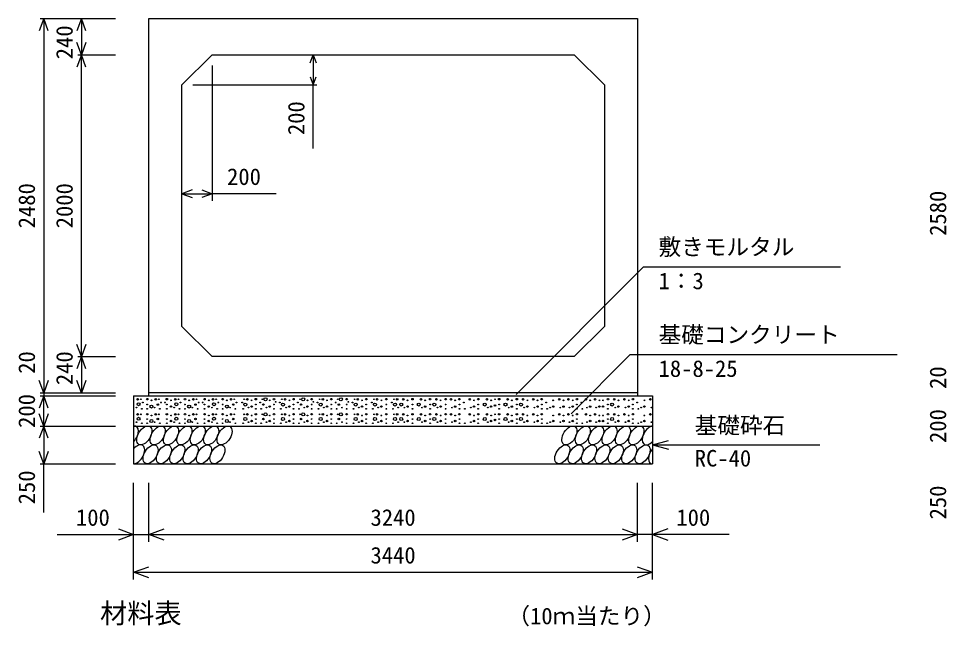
# Model space of a CAD drawing. Units: millimetres, scale not verified. Extents: x -100800 to 100800, y -35640 to 35640.
# Drawn here: x 35196 to 41347, y -3878 to 150 of the extents above; entities that cross this region are included whole.
import ezdxf
from ezdxf.enums import TextEntityAlignment as Align

# ---------------------------------------------------------------- set-up
doc = ezdxf.new("R2010")
doc.units = ezdxf.units.MM
doc.header["$LTSCALE"] = 120
for name, color, linetype, lineweight in [('0-0_DIM', 7, 'Continuous', 25), ('0-2_HATCH', 6, 'Continuous', 25), ('0-5_OUTLINE', 3, 'Continuous', 25), ('0-7_TXT', 7, 'Continuous', 25)]:
    doc.layers.add(name, color=color, linetype=linetype, lineweight=lineweight)
doc.styles.add('ＭＳ ゴシック', font='')
doc.styles.get('ＭＳ ゴシック').set_extended_font_data('MS Gothic')

msp = doc.modelspace()

# ---------------------------------------------------------------- linework, layer by layer
at = {"layer": '0-0_DIM'}
for p, q in [((35339, 150.3), (35839.1, 150.3)), ((35363, 150.3), (35363, -2329.7)), ((35613, 150.3), (35613, -89.7)), ((35589, -89.7), (35839.1, -89.7)), ((35613, -2089.7), (35613, -89.7)), ((37149.5, -89.7), (37149.5, -289.7)), ((36479.1, -161.7), (36479.1, -1058.3)), ((36351.1, -289.7), (37173.5, -289.7)), ((37149.5, -710.5), (37149.5, -289.7)), ((36279.1, -1010.3), (36479.1, -1010.3)), ((36903.2, -1010.3), (36479.1, -1010.3)), ((39339, -1495.8), (38494.9, -2339.8)), ((39339, -1495.8), (40644.7, -1495.8)), ((35589, -2089.7), (35839.1, -2089.7)), ((35613, -2089.7), (35613, -2329.7)), ((39251.3, -2076.9), (38858.5, -2469.7)), ((39251.3, -2076.9), (41020.3, -2076.9)), ((35339, -2329.7), (35839.1, -2329.7)), ((35363, -2329.7), (35363, -2349.7)), ((35339, -2349.7), (35839.1, -2349.7)), ((35363, -2549.7), (35363, -2349.7)), ((35339, -2549.7), (35839.1, -2549.7)), ((35363, -2549.7), (35363, -2799.7)), ((39399.1, -2674.7), (39503.4, -2646.7)), ((39399.1, -2674.7), (40508, -2674.7)), ((39399.1, -2674.7), (39503.4, -2702.7)), ((35339, -2799.7), (35839.1, -2799.7)), ((35363, -3121.8), (35363, -2799.7)), ((35959.1, -3566.9), (35959.1, -2927.3)), ((36059.1, -3316.9), (36059.1, -2927.3)), ((39299.1, -3316.9), (39299.1, -2927.3)), ((39399.1, -3566.9), (39399.1, -2927.3)), ((35451.1, -3268.9), (35959.1, -3268.9)), ((35959.1, -3268.9), (36059.1, -3268.9)), ((36059.1, -3268.9), (39299.1, -3268.9)), ((35959.1, -3518.9), (39399.1, -3518.9))]:
    msp.add_line(p, q, dxfattribs=at)
for points in [[(35392.6, 69.1), (35363, 150.3), (35333.5, 69.1)], [(35642.6, 69.1), (35613, 150.3), (35583.5, 69.1)], [(35642.6, -8.5), (35613, -89.7), (35583.5, -8.5)], [(35642.6, -170.9), (35613, -89.7), (35583.5, -170.9)], [(37129.8, -143.8), (37149.5, -89.7), (37169.2, -143.8)], [(37129.8, -235.6), (37149.5, -289.7), (37169.2, -235.6)], [(36346.8, -985.7), (36279.1, -1010.3), (36346.8, -1035)], [(36411.4, -985.7), (36479.1, -1010.3), (36411.4, -1035)], [(35642.6, -2008.5), (35613, -2089.7), (35583.5, -2008.5)], [(35642.6, -2170.9), (35613, -2089.7), (35583.5, -2170.9)], [(35392.6, -2248.5), (35363, -2329.7), (35333.5, -2248.5)], [(35642.6, -2248.5), (35613, -2329.7), (35583.5, -2248.5)], [(35392.6, -2430.9), (35363, -2349.7), (35333.5, -2430.9)], [(35392.6, -2468.5), (35363, -2549.7), (35333.5, -2468.5)], [(35392.6, -2630.9), (35363, -2549.7), (35333.5, -2630.9)], [(35392.6, -2718.5), (35363, -2799.7), (35333.5, -2718.5)], [(35857.6, -3232), (35959.1, -3268.9), (35857.6, -3305.9)], [(36160.6, -3305.9), (36059.1, -3268.9), (36160.6, -3232)], [(39197.6, -3232), (39299.1, -3268.9), (39197.6, -3305.9)], [(39500.6, -3232), (39399.1, -3268.9), (39500.6, -3305.9)], [(39907.1, -3268.9), (39399.1, -3268.9), (39299.1, -3268.9)], [(36060.6, -3555.9), (35959.1, -3518.9), (36060.6, -3482)], [(39297.6, -3482), (39399.1, -3518.9), (39297.6, -3555.9)]]:
    msp.add_lwpolyline(points, dxfattribs=at)
at = {"layer": '0-2_HATCH'}
for centre, radius in [((35985.1, -2372.5), 5), ((35991.7, -2405.5), 10), ((36006.2, -2372.5), 2.5), ((36020.2, -2393.5), 2.5), ((36049.1, -2371.6), 5), ((36077.1, -2379.5), 2.5), ((36105.1, -2372.5), 5), ((36126.2, -2372.5), 2.5), ((36140.2, -2393.5), 2.5), ((36166.7, -2394.4), 2.5), ((36179.1, -2371.6), 5), ((36207.1, -2379.5), 2.5), ((36235.1, -2372.5), 5), ((36241.7, -2405.5), 10), ((36256.2, -2372.5), 2.5), ((36270.2, -2393.5), 2.5), ((36299.1, -2371.6), 5), ((36327.1, -2379.5), 2.5), ((36355.1, -2372.5), 5), ((36376.2, -2372.5), 2.5), ((36390.2, -2393.5), 2.5), ((36416.7, -2394.4), 2.5), ((36429.1, -2371.6), 5), ((36457.1, -2379.5), 2.5), ((36485.1, -2372.5), 5), ((36491.7, -2405.5), 10), ((36506.2, -2372.5), 2.5), ((36520.2, -2393.5), 2.5), ((36549.1, -2371.6), 5), ((36577.1, -2379.5), 2.5), ((36605.1, -2372.5), 5), ((36626.2, -2372.5), 2.5), ((36640.2, -2393.5), 2.5), ((36678, -2393.5), 2.5), ((36699, -2407.5), 10), ((36692, -2372.5), 2.5), ((36713.1, -2372.5), 5), ((36741.1, -2379.5), 2.5), ((36769.1, -2371.6), 5), ((36798, -2393.5), 2.5), ((36812, -2372.5), 2.5), ((36833.1, -2372.5), 10), ((36861.1, -2379.5), 2.5), ((36889.1, -2371.6), 5), ((36900.5, -2389.2), 2.5), ((36928, -2393.5), 2.5), ((36949, -2407.5), 10), ((36942, -2372.5), 2.5), ((36963.1, -2372.5), 5), ((36991.1, -2379.5), 2.5), ((37019.1, -2371.6), 5), ((37048, -2393.5), 2.5), ((37062, -2372.5), 2.5), ((37083.1, -2372.5), 10), ((37111.1, -2379.5), 2.5), ((37139.1, -2371.6), 5), ((37150.5, -2389.2), 2.5), ((37178, -2393.5), 2.5), ((37199, -2407.5), 10), ((37192, -2372.5), 2.5), ((37213.1, -2372.5), 5), ((37241.1, -2379.5), 2.5), ((37269.1, -2371.6), 5), ((37298, -2393.5), 2.5), ((37312, -2372.5), 2.5), ((37333.1, -2372.5), 10), ((37371, -2371.6), 5), ((37382.3, -2389.2), 2.5), ((37409.8, -2393.5), 2.5), ((37430.9, -2407.5), 10), ((37423.9, -2372.5), 2.5), ((37444.9, -2372.5), 5), ((37472.9, -2379.5), 2.5), ((37501, -2371.6), 5), ((37537.9, -2393.5), 2.5), ((37558.9, -2407.5), 10), ((37551.9, -2372.5), 2.5), ((37572.9, -2372.5), 5), ((37601, -2379.5), 2.5), ((37633.9, -2371.6), 5), ((37670.8, -2393.5), 2.5), ((37691.9, -2407.5), 10), ((37684.8, -2372.5), 2.5), ((37705.9, -2372.5), 5), ((37732.5, -2407.5), 10), ((37746.5, -2372.5), 5), ((37774.6, -2379.5), 2.5), ((37807.5, -2371.6), 5), ((37849.4, -2407.5), 10), ((37863.4, -2372.5), 5), ((37891.4, -2379.5), 2.5), ((37924.3, -2371.6), 5), ((37952.1, -2407.5), 10), ((37966.1, -2372.5), 5), ((37994.1, -2379.5), 2.5), ((38027, -2371.6), 5), ((38062.3, -2372.5), 5), ((38090.3, -2379.5), 2.5), ((38118.4, -2371.6), 5), ((38147.2, -2393.5), 2.5), ((38187.1, -2372.5), 5), ((38215.1, -2379.5), 2.5), ((38243.2, -2371.6), 5), ((38286.5, -2407.5), 10), ((38300.5, -2372.5), 5), ((38328.6, -2379.5), 2.5), ((38354.7, -2372.5), 2.5), ((38382, -2371.6), 5), ((38423.9, -2407.5), 10), ((38437.9, -2372.5), 5), ((38466, -2379.5), 2.5), ((38498.9, -2371.6), 5), ((38526.6, -2407.5), 10), ((38540.6, -2372.5), 5), ((38568.7, -2379.5), 2.5), ((38608.4, -2372.5), 5), ((38636.4, -2379.5), 2.5), ((38664.5, -2371.6), 5), ((38693.4, -2393.5), 2.5), ((38740.4, -2379.5), 2.5), ((38780.2, -2372.5), 5), ((38808.2, -2379.5), 2.5), ((38841.3, -2372.5), 5), ((38869.3, -2379.5), 2.5), ((38897.3, -2371.6), 5), ((38926.2, -2393.5), 2.5), ((38956.9, -2372.5), 5), ((38985, -2379.5), 2.5), ((39018, -2372.5), 5), ((39046.1, -2379.5), 2.5), ((39070, -2379.5), 2.5), ((39102.9, -2371.6), 5), ((39130.6, -2407.5), 10), ((39144.6, -2372.5), 5), ((39172.6, -2379.5), 2.5), ((39212.4, -2372.5), 5), ((39240.4, -2379.5), 2.5), ((39268.5, -2371.6), 5), ((39297.3, -2393.5), 2.5), ((39344.4, -2379.5), 2.5), ((39384.1, -2372.5), 5), ((35978.1, -2427.7), 2.5), ((36013.2, -2435.6), 2.5), ((36049.1, -2407.5), 2.5), ((36049.1, -2435.6), 2.5), ((36077.1, -2420.7), 10), ((36098.1, -2427.7), 2.5), ((36119.2, -2407.5), 5), ((36133.2, -2435.6), 2.5), ((36179.1, -2407.5), 2.5), ((36179.1, -2435.6), 2.5), ((36207.1, -2420.7), 5), ((36228.1, -2427.7), 2.5), ((36263.2, -2435.6), 2.5), ((36299.1, -2407.5), 2.5), ((36299.1, -2435.6), 2.5), ((36327.1, -2420.7), 10), ((36348.1, -2427.7), 2.5), ((36369.2, -2407.5), 5), ((36383.2, -2435.6), 2.5), ((36429.1, -2407.5), 2.5), ((36429.1, -2435.6), 2.5), ((36457.1, -2420.7), 5), ((36478.1, -2427.7), 2.5), ((36513.2, -2435.6), 2.5), ((36549.1, -2407.5), 2.5), ((36549.1, -2435.6), 2.5), ((36577.1, -2420.7), 10), ((36598.1, -2427.7), 2.5), ((36619.2, -2407.5), 5), ((36633.2, -2435.6), 2.5), ((36685, -2435.6), 2.5), ((36720.1, -2427.7), 2.5), ((36741.1, -2420.7), 5), ((36769.1, -2407.5), 2.5), ((36769.1, -2435.6), 2.5), ((36805, -2435.6), 2.5), ((36819, -2407.5), 5), ((36840.1, -2427.7), 2.5), ((36861.1, -2420.7), 5), ((36889.1, -2407.5), 2.5), ((36889.1, -2435.6), 2.5), ((36935, -2435.6), 2.5), ((36970.1, -2427.7), 2.5), ((36991.1, -2420.7), 5), ((37019.1, -2407.5), 2.5), ((37019.1, -2435.6), 2.5), ((37055, -2435.6), 2.5), ((37069, -2407.5), 5), ((37090.1, -2427.7), 2.5), ((37111.1, -2420.7), 5), ((37139.1, -2407.5), 2.5), ((37139.1, -2435.6), 2.5), ((37185, -2435.6), 2.5), ((37220.1, -2427.7), 2.5), ((37241.1, -2420.7), 5), ((37269.1, -2407.5), 2.5), ((37269.1, -2435.6), 2.5), ((37305, -2435.6), 2.5), ((37319, -2407.5), 5), ((37340.1, -2427.7), 2.5), ((37371, -2407.5), 2.5), ((37371, -2435.6), 2.5), ((37416.8, -2435.6), 2.5), ((37451.9, -2427.7), 2.5), ((37472.9, -2420.7), 5), ((37501, -2407.5), 2.5), ((37501, -2435.6), 2.5), ((37544.9, -2435.6), 2.5), ((37580, -2427.7), 2.5), ((37601, -2420.7), 5), ((37633.9, -2407.5), 2.5), ((37633.9, -2435.6), 2.5), ((37677.8, -2435.6), 2.5), ((37712.9, -2427.7), 2.5), ((37753.6, -2427.7), 2.5), ((37774.6, -2420.7), 5), ((37807.5, -2407.5), 2.5), ((37807.5, -2435.6), 2.5), ((37870.4, -2427.7), 2.5), ((37891.4, -2420.7), 5), ((37924.3, -2407.5), 2.5), ((37924.3, -2435.6), 2.5), ((37973.1, -2427.7), 2.5), ((37994.1, -2420.7), 5), ((38027, -2407.5), 2.5), ((38027, -2435.6), 2.5), ((38069.3, -2427.7), 2.5), ((38090.3, -2420.7), 5), ((38118.4, -2407.5), 2.5), ((38118.4, -2435.6), 2.5), ((38154.2, -2435.6), 2.5), ((38194.1, -2427.7), 2.5), ((38215.1, -2420.7), 5), ((38243.2, -2407.5), 2.5), ((38243.2, -2435.6), 2.5), ((38307.5, -2427.7), 2.5), ((38328.6, -2420.7), 5), ((38354.7, -2413.7), 5), ((38382, -2407.5), 2.5), ((38382, -2435.6), 2.5), ((38445, -2427.7), 2.5), ((38466, -2420.7), 5), ((38498.9, -2407.5), 2.5), ((38498.9, -2435.6), 2.5), ((38547.6, -2427.7), 2.5), ((38568.7, -2420.7), 5), ((38615.4, -2427.7), 2.5), ((38636.4, -2420.7), 5), ((38664.5, -2407.5), 2.5), ((38664.5, -2435.6), 2.5), ((38700.4, -2435.6), 2.5), ((38719.4, -2427.7), 2.5), ((38740.4, -2420.7), 5), ((38787.2, -2427.7), 2.5), ((38808.2, -2420.7), 5), ((38848.3, -2427.7), 2.5), ((38869.3, -2420.7), 5), ((38897.3, -2407.5), 2.5), ((38897.3, -2435.6), 2.5), ((38933.2, -2435.6), 2.5), ((38964, -2427.7), 2.5), ((38985, -2420.7), 5), ((39025, -2427.7), 2.5), ((39046.1, -2420.7), 5), ((39070, -2420.7), 5), ((39102.9, -2407.5), 2.5), ((39102.9, -2435.6), 2.5), ((39151.6, -2427.7), 2.5), ((39172.6, -2420.7), 5), ((39219.4, -2427.7), 2.5), ((39240.4, -2420.7), 5), ((39268.5, -2407.5), 2.5), ((39268.5, -2435.6), 2.5), ((39304.3, -2435.6), 2.5), ((39323.4, -2427.7), 2.5), ((39344.4, -2420.7), 5), ((39391.1, -2427.7), 2.5), ((35978.1, -2523.8), 2.5), ((35985.1, -2472.5), 5), ((35991.7, -2501.6), 10), ((36006.2, -2472.5), 2.5), ((36049.1, -2471.6), 5), ((36049.1, -2503.6), 2.5), ((36077.1, -2516.8), 10), ((36077.1, -2479.5), 2.5), ((36098.1, -2523.8), 2.5), ((36105.1, -2472.5), 5), ((36119.2, -2503.6), 5), ((36126.2, -2472.5), 2.5), ((36179.1, -2471.6), 5), ((36179.1, -2503.6), 2.5), ((36207.1, -2516.8), 5), ((36207.1, -2479.5), 2.5), ((36228.1, -2523.8), 2.5), ((36235.1, -2472.5), 5), ((36241.7, -2501.6), 10), ((36256.2, -2472.5), 2.5), ((36299.1, -2471.6), 5), ((36299.1, -2503.6), 2.5), ((36327.1, -2516.8), 10), ((36327.1, -2479.5), 2.5), ((36348.1, -2523.8), 2.5), ((36355.1, -2472.5), 5), ((36369.2, -2503.6), 5), ((36376.2, -2472.5), 2.5), ((36429.1, -2471.6), 5), ((36429.1, -2503.6), 2.5), ((36457.1, -2516.8), 5), ((36457.1, -2479.5), 2.5), ((36478.1, -2523.8), 2.5), ((36485.1, -2472.5), 5), ((36491.7, -2501.6), 10), ((36506.2, -2472.5), 2.5), ((36549.1, -2471.6), 5), ((36549.1, -2503.6), 2.5), ((36577.1, -2516.8), 10), ((36577.1, -2479.5), 2.5), ((36598.1, -2523.8), 2.5), ((36605.1, -2472.5), 5), ((36619.2, -2503.6), 5), ((36626.2, -2472.5), 2.5), ((36699, -2503.6), 10), ((36692, -2472.5), 2.5), ((36713.1, -2472.5), 5), ((36720.1, -2523.8), 2.5), ((36741.1, -2516.8), 5), ((36741.1, -2479.5), 2.5), ((36769.1, -2471.6), 5), ((36769.1, -2503.6), 2.5), ((36812, -2472.5), 2.5), ((36819, -2503.6), 5), ((36833.1, -2472.5), 10), ((36840.1, -2523.8), 2.5), ((36861.1, -2516.8), 5), ((36861.1, -2479.5), 2.5), ((36889.1, -2471.6), 5), ((36889.1, -2503.6), 2.5), ((36949, -2503.6), 10), ((36942, -2472.5), 2.5), ((36963.1, -2472.5), 5), ((36970.1, -2523.8), 2.5), ((36991.1, -2516.8), 5), ((36991.1, -2479.5), 2.5), ((37019.1, -2471.6), 5), ((37019.1, -2503.6), 2.5), ((37062, -2472.5), 2.5), ((37069, -2503.6), 5), ((37083.1, -2472.5), 10), ((37090.1, -2523.8), 2.5), ((37111.1, -2516.8), 5), ((37111.1, -2479.5), 2.5), ((37139.1, -2471.6), 5), ((37139.1, -2503.6), 2.5), ((37199, -2503.6), 10), ((37192, -2472.5), 2.5), ((37213.1, -2472.5), 5), ((37220.1, -2523.8), 2.5), ((37241.1, -2516.8), 5), ((37241.1, -2479.5), 2.5), ((37269.1, -2471.6), 5), ((37269.1, -2503.6), 2.5), ((37312, -2472.5), 2.5), ((37319, -2503.6), 5), ((37333.1, -2472.5), 10), ((37340.1, -2523.8), 2.5), ((37371, -2471.6), 5), ((37371, -2503.6), 2.5), ((37430.9, -2503.6), 10), ((37423.9, -2472.5), 2.5), ((37444.9, -2472.5), 5), ((37451.9, -2523.8), 2.5), ((37472.9, -2516.8), 5), ((37472.9, -2479.5), 2.5), ((37501, -2471.6), 5), ((37501, -2503.6), 2.5), ((37558.9, -2503.6), 10), ((37551.9, -2472.5), 2.5), ((37572.9, -2472.5), 5), ((37580, -2523.8), 2.5), ((37601, -2516.8), 5), ((37601, -2479.5), 2.5), ((37633.9, -2471.6), 5), ((37633.9, -2503.6), 2.5), ((37691.9, -2503.6), 10), ((37684.8, -2472.5), 2.5), ((37705.9, -2472.5), 5), ((37712.9, -2523.8), 2.5), ((37732.5, -2503.6), 10), ((37746.5, -2472.5), 5), ((37753.6, -2523.8), 2.5), ((37774.6, -2516.8), 5), ((37774.6, -2479.5), 2.5), ((37807.5, -2471.6), 5), ((37807.5, -2503.6), 2.5), ((37849.4, -2503.6), 10), ((37863.4, -2472.5), 5), ((37870.4, -2523.8), 2.5), ((37891.4, -2516.8), 5), ((37891.4, -2479.5), 2.5), ((37924.3, -2471.6), 5), ((37924.3, -2503.6), 2.5), ((37952.1, -2503.6), 10), ((37966.1, -2472.5), 5), ((37973.1, -2523.8), 2.5), ((37994.1, -2516.8), 5), ((37994.1, -2479.5), 2.5), ((38027, -2471.6), 5), ((38027, -2503.6), 2.5), ((38062.3, -2472.5), 5), ((38069.3, -2523.8), 2.5), ((38090.3, -2516.8), 5), ((38090.3, -2479.5), 2.5), ((38118.4, -2471.6), 5), ((38118.4, -2503.6), 2.5), ((38187.1, -2472.5), 5), ((38194.1, -2523.8), 2.5), ((38215.1, -2516.8), 5), ((38215.1, -2479.5), 2.5), ((38243.2, -2471.6), 5), ((38243.2, -2503.6), 2.5), ((38286.5, -2503.6), 10), ((38300.5, -2472.5), 5), ((38307.5, -2523.8), 2.5), ((38328.6, -2516.8), 5), ((38328.6, -2479.5), 2.5), ((38354.7, -2509.8), 5), ((38354.7, -2472.5), 2.5), ((38382, -2471.6), 5), ((38382, -2503.6), 2.5), ((38423.9, -2503.6), 10), ((38437.9, -2472.5), 5), ((38445, -2523.8), 2.5), ((38466, -2516.8), 5), ((38466, -2479.5), 2.5), ((38498.9, -2471.6), 5), ((38498.9, -2503.6), 2.5), ((38526.6, -2503.6), 10), ((38540.6, -2472.5), 5), ((38547.6, -2523.8), 2.5), ((38568.7, -2516.8), 5), ((38568.7, -2479.5), 2.5), ((38608.4, -2472.5), 5), ((38615.4, -2523.8), 2.5), ((38636.4, -2516.8), 5), ((38636.4, -2479.5), 2.5), ((38664.5, -2471.6), 5), ((38664.5, -2503.6), 2.5), ((38719.4, -2523.8), 2.5), ((38740.4, -2516.8), 5), ((38740.4, -2479.5), 2.5), ((38780.2, -2472.5), 5), ((38787.2, -2523.8), 2.5), ((38808.2, -2516.8), 5), ((38808.2, -2479.5), 2.5), ((38841.3, -2472.5), 5), ((38848.3, -2523.8), 2.5), ((38869.3, -2516.8), 5), ((38869.3, -2479.5), 2.5), ((38897.3, -2471.6), 5), ((38897.3, -2503.6), 2.5), ((38956.9, -2472.5), 5), ((38964, -2523.8), 2.5), ((38985, -2516.8), 5), ((38985, -2479.5), 2.5), ((39018, -2472.5), 5), ((39025, -2523.8), 2.5), ((39046.1, -2516.8), 5), ((39046.1, -2479.5), 2.5), ((39070, -2516.8), 5), ((39070, -2479.5), 2.5), ((39102.9, -2471.6), 5), ((39102.9, -2503.6), 2.5), ((39130.6, -2503.6), 10), ((39144.6, -2472.5), 5), ((39151.6, -2523.8), 2.5), ((39172.6, -2516.8), 5), ((39172.6, -2479.5), 2.5), ((39212.4, -2472.5), 5), ((39219.4, -2523.8), 2.5), ((39240.4, -2516.8), 5), ((39240.4, -2479.5), 2.5), ((39268.5, -2471.6), 5), ((39268.5, -2503.6), 2.5), ((39323.4, -2523.8), 2.5), ((39344.4, -2516.8), 5), ((39344.4, -2479.5), 2.5), ((39384.1, -2472.5), 5), ((39391.1, -2523.8), 2.5), ((36013.2, -2531.6), 2.5), ((36049.1, -2531.6), 2.5), ((36133.2, -2531.6), 2.5), ((36179.1, -2531.6), 2.5), ((36263.2, -2531.6), 2.5), ((36299.1, -2531.6), 2.5), ((36383.2, -2531.6), 2.5), ((36429.1, -2531.6), 2.5), ((36513.2, -2531.6), 2.5), ((36549.1, -2531.6), 2.5), ((36633.2, -2531.6), 2.5), ((36685, -2531.6), 2.5), ((36769.1, -2531.6), 2.5), ((36805, -2531.6), 2.5), ((36889.1, -2531.6), 2.5), ((36935, -2531.6), 2.5), ((37019.1, -2531.6), 2.5), ((37055, -2531.6), 2.5), ((37139.1, -2531.6), 2.5), ((37185, -2531.6), 2.5), ((37269.1, -2531.6), 2.5), ((37305, -2531.6), 2.5), ((37371, -2531.6), 2.5), ((37416.8, -2531.6), 2.5), ((37501, -2531.6), 2.5), ((37544.9, -2531.6), 2.5), ((37633.9, -2531.6), 2.5), ((37677.8, -2531.6), 2.5), ((37807.5, -2531.6), 2.5), ((37924.3, -2531.6), 2.5), ((38027, -2531.6), 2.5), ((38118.4, -2531.6), 2.5), ((38154.2, -2531.6), 2.5), ((38243.2, -2531.6), 2.5), ((38382, -2531.6), 2.5), ((38498.9, -2531.6), 2.5), ((38664.5, -2531.6), 2.5), ((38700.4, -2531.6), 2.5), ((38897.3, -2531.6), 2.5), ((38933.2, -2531.6), 2.5), ((39102.9, -2531.6), 2.5), ((39268.5, -2531.6), 2.5), ((39304.3, -2531.6), 2.5)]:
    msp.add_circle(centre, radius, dxfattribs=at)
for centre, start_param, end_param in [((35940.8, -2612.2), 4.335544, 6.724593), ((39379.8, -2612.2), 0.419949, 4.357003), ((35982.3, -2737.2), 3.496422, 7.58605), ((39421.4, -2737.2), 1.28053, 3.496422)]:
    msp.add_ellipse(centre, major_axis=(36.4, 58.9), ratio=0.5792, start_param=start_param, end_param=end_param, dxfattribs=at)
for centre in [(36029.5, -2612.2), (36118.2, -2612.2), (36206.9, -2612.2), (36295.6, -2612.2), (36384.3, -2612.2), (36473, -2612.2), (36561.6, -2612.2), (38847.6, -2612.2), (38936.3, -2612.2), (39025, -2612.2), (39113.7, -2612.2), (39202.4, -2612.2), (39291.1, -2612.2), (36071, -2737.2), (36159.7, -2737.2), (36248.4, -2737.2), (36337.1, -2737.2), (36425.8, -2737.2), (36514.5, -2737.2), (38800.5, -2737.2), (38889.2, -2737.2), (38977.9, -2737.2), (39066.6, -2737.2), (39155.3, -2737.2), (39244, -2737.2), (39332.7, -2737.2)]:
    msp.add_ellipse(centre, major_axis=(36.4, 58.9), ratio=0.5792, dxfattribs=at)
at = {"layer": '0-5_OUTLINE'}
for p, q in [((36059.1, -2349.7), (36059.1, 150.3)), ((36479.1, -89.7), (36279.1, -289.7)), ((36479.1, -89.7), (38879.1, -89.7)), ((38879.1, -89.7), (39079.1, -289.7)), ((36279.1, -1889.7), (36279.1, -289.7)), ((39079.1, -289.7), (39079.1, -1889.7)), ((36279.1, -1889.7), (36479.1, -2089.7)), ((38879.1, -2089.7), (39079.1, -1889.7)), ((38879.1, -2089.7), (36479.1, -2089.7)), ((39299.1, -2329.7), (36059.1, -2329.7)), ((35959.1, -2349.7), (35959.1, -2799.7)), ((35959.1, -2349.7), (39399.1, -2349.7)), ((39399.1, -2349.7), (39399.1, -2799.7)), ((35959.1, -2549.7), (39399.1, -2549.7)), ((35959.1, -2799.7), (39399.1, -2799.7))]:
    msp.add_line(p, q, dxfattribs=at)
msp.add_lwpolyline([(36059.1, 150.3), (39299.1, 150.3), (39299.1, -2349.7)], dxfattribs=at)

# ---------------------------------------------------------------- texts
at = {"layer": '0-0_DIM', "style": 'ＭＳ ゴシック'}
for s, p in [('240', (35588, -119.4)), ('200', (37124.5, -622)), ('2480', (35338, -1239.7)), ('2000', (35588, -1239.7)), ('2580', (41378, -1289.7)), ('20', (35338, -2203.8)), ('240', (35588, -2278.9)), ('20', (41378, -2303.8)), ('200', (35338, -2562.2)), ('200', (41378, -2662.2)), ('250', (35338, -3068.5)), ('250', (41378, -3168.5))]:
    msp.add_text(s, height=110, rotation=90, dxfattribs=at).set_placement(p, align=Align.BOTTOM_LEFT)
for s, p in [('200', (36578.3, -985.3)), ('敷きモルタル', (39438.6, -1450.8)), ('1：3', (39438.6, -1676)), ('基礎コンクリート', (39438.6, -2032)), ('18-8-25', (39438.6, -2257.1)), ('基礎砕石', (39678.3, -2633.5)), ('RC-40', (39678.3, -2851.1)), ('100', (35576.7, -3243.9)), ('3240', (37529.1, -3243.9)), ('100', (39556.5, -3243.9)), ('3440', (37529.1, -3493.9))]:
    msp.add_text(s, height=110, dxfattribs=at).set_placement(p, align=Align.BOTTOM_LEFT)
at = {"layer": '0-7_TXT', "style": 'ＭＳ ゴシック'}
for s, height, p in [('材料表', 132, (35736.6, -3896.4)), ('（10ｍ当たり）', 110, (38436.6, -3896.4))]:
    msp.add_text(s, height=height, dxfattribs=at).set_placement(p, align=Align.BOTTOM_LEFT)

doc.saveas('drawing.dxf')
